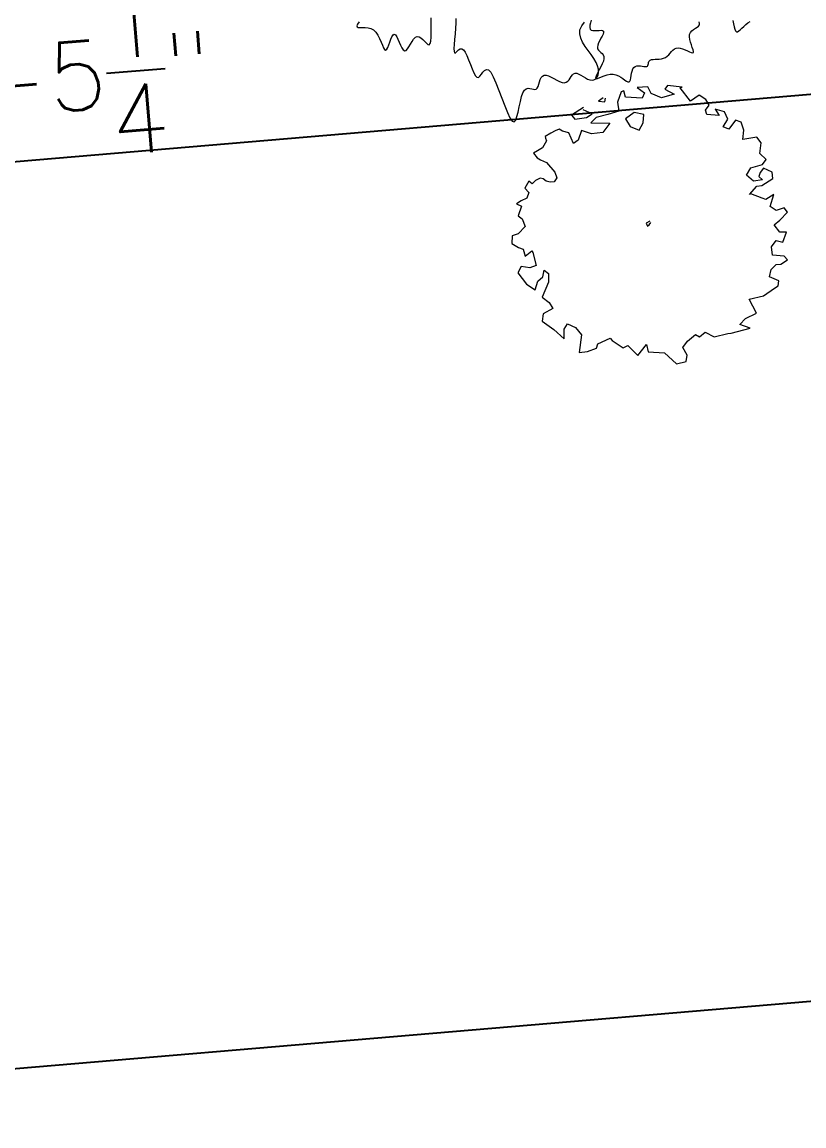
# Model space of a CAD drawing. Extents: x 2080 to 102399, y 2071 to 93424.
# Drawn here: x 80185.6 to 80458.7, y 76599.1 to 76984.8 of the extents above; entities that cross this region are included whole.
import ezdxf

# ---------------------------------------------------------------- set-up
doc = ezdxf.new("R2010")
doc.units = 0
doc.header["$LTSCALE"] = 20
doc.header["$MEASUREMENT"] = 0
doc.header["$PDMODE"] = 34
doc.header["$PDSIZE"] = 5
for name, color, linetype, lineweight in [('casuanut tree', 100, 'Continuous', 5), ('Mango tree', 96, 'Continuous', 5), ('sappotta', 114, 'Continuous', 5)]:
    doc.layers.add(name, color=color, linetype=linetype, lineweight=lineweight)
doc.layers.add('DIMLINE', color=254, linetype='Continuous')
doc.styles.add('STYLE1', font='romans.shx')
doc.dimstyles.get("Standard").update_dxf_attribs({"dimtxt": 24, "dimasz": 12, "dimexe": 0.18, "dimexo": 0.0625, "dimgap": 0, "dimtad": 1, "dimzin": 1, "dimdsep": 46, "dimlunit": 4, "dimtxsty": 'STYLE1', "dimblk": 'BLK', "dimcen": 0, "dimse1": 1, "dimse2": 1, "dimclrt": 3, "dimazin": 0, "dimtfac": 1, "dimtix": 1, "dimtmove": 2, "dimatfit": 3, "dimldrblk": 'BLK', "dimfxl": 1, "dimtolj": 1, "dimtzin": 0, "dimarcsym": 0})

# ---------------------------------------------------------------- blocks, each defined once
blk = doc.blocks.new('tr')
at = {"layer": 'casuanut tree'}
for points in [[(-0.0375, -0.8257), (-0.0417, -0.8331), (-0.0451, -0.84), (-0.0471, -0.8461), (-0.0471, -0.851), (-0.0446, -0.8546), (-0.0402, -0.857), (-0.0344, -0.8585), (-0.0281, -0.8596), (-0.0218, -0.8606), (-0.0162, -0.8616), (-0.012, -0.8632), (-0.0099, -0.8657), (-0.0104, -0.8692), (-0.0129, -0.8736), (-0.017, -0.8788), (-0.0219, -0.8844), (-0.0271, -0.8903), (-0.0319, -0.8963), (-0.0358, -0.902), (-0.0381, -0.9074), (-0.0383, -0.9122), (-0.037, -0.9165), (-0.0345, -0.9206), (-0.0316, -0.9247), (-0.0288, -0.9289), (-0.0267, -0.9335), (-0.0258, -0.9387), (-0.0268, -0.9446), (-0.03, -0.9513), (-0.035, -0.9587), (-0.041, -0.9662), (-0.0475, -0.9737), (-0.0537, -0.9807), (-0.059, -0.9869), (-0.0626, -0.9918), (-0.064, -0.9953), (-0.0626, -0.9969), (-0.0587, -0.9972), (-0.0529, -0.9965), (-0.0455, -0.9953), (-0.0372, -0.9941), (-0.0283, -0.9934), (-0.0195, -0.9936), (-0.0111, -0.9953), (-0.0035, -0.9987), (0.0032, -1.0034), (0.0091, -1.0089), (0.0143, -1.0146), (0.0188, -1.0199), (0.0228, -1.0243), (0.0264, -1.0271), (0.0295, -1.0279), (0.0323, -1.0263), (0.0349, -1.0226), (0.0375, -1.0174), (0.04, -1.0113), (0.0428, -1.0049), (0.0458, -0.9988), (0.0492, -0.9935), (0.0531, -0.9896), (0.0576, -0.9876), (0.0626, -0.9872), (0.0678, -0.9879), (0.073, -0.9895), (0.078, -0.9914), (0.0827, -0.9933), (0.0869, -0.9947), (0.0903, -0.9953), (0.0928, -0.9947), (0.0946, -0.9931), (0.096, -0.9909), (0.0972, -0.9882), (0.0984, -0.9855), (0.0999, -0.9829), (0.102, -0.9808), (0.1049, -0.9795), (0.1088, -0.9791), (0.1135, -0.9795), (0.119, -0.9804), (0.1249, -0.9815), (0.1312, -0.9824), (0.1375, -0.983), (0.1439, -0.9829), (0.15, -0.9817), (0.1557, -0.9795), (0.1611, -0.9764), (0.1663, -0.9728), (0.1714, -0.9692), (0.1764, -0.966), (0.1816, -0.9635), (0.187, -0.9623), (0.1927, -0.9626), (0.1988, -0.9648), (0.2051, -0.9683), (0.2113, -0.9728), (0.2172, -0.9774), (0.2226, -0.9816), (0.2273, -0.9849), (0.2309, -0.9867), (0.2333, -0.9863), (0.2343, -0.9833), (0.2342, -0.9781), (0.2335, -0.9713), (0.2326, -0.9634), (0.2318, -0.955), (0.2315, -0.9466), (0.2323, -0.9388), (0.2344, -0.9322), (0.2382, -0.927), (0.2432, -0.9232), (0.249, -0.9204), (0.255, -0.9181), (0.2606, -0.916), (0.2654, -0.9138), (0.2689, -0.911), (0.2704, -0.9074), (0.2697, -0.9026)], [(0.3674, -0.9203), (0.3669, -0.9303), (0.3668, -0.9393), (0.3672, -0.947), (0.3684, -0.9524), (0.3706, -0.9554), (0.3738, -0.956), (0.3779, -0.9548), (0.3827, -0.9523), (0.3884, -0.9489), (0.3947, -0.945), (0.4016, -0.9412), (0.4089, -0.9378), (0.4167, -0.9353)], [(-0.7032, -0.6773), (-0.7092, -0.6831), (-0.7125, -0.6876), (-0.7125, -0.6907), (-0.7096, -0.6927), (-0.7044, -0.6942), (-0.6976, -0.6955), (-0.6899, -0.6973), (-0.6818, -0.7), (-0.6741, -0.7041), (-0.6675, -0.7102), (-0.6624, -0.7184), (-0.6586, -0.7283), (-0.6559, -0.739), (-0.6538, -0.7496), (-0.6522, -0.7594), (-0.6505, -0.7675), (-0.6486, -0.7732), (-0.6461, -0.7755), (-0.6427, -0.7741), (-0.6386, -0.7695), (-0.634, -0.763), (-0.6291, -0.7554), (-0.6241, -0.7479), (-0.6193, -0.7415), (-0.615, -0.7372), (-0.6112, -0.7361), (-0.6082, -0.7389), (-0.6058, -0.7449), (-0.6038, -0.753), (-0.602, -0.7623), (-0.6002, -0.7717), (-0.598, -0.7801), (-0.5954, -0.7867), (-0.592, -0.7902), (-0.5878, -0.79), (-0.5828, -0.7868), (-0.5772, -0.7815), (-0.5712, -0.7751), (-0.565, -0.7685), (-0.5588, -0.7628), (-0.5527, -0.7588), (-0.547, -0.7575), (-0.5418, -0.7596), (-0.537, -0.7643), (-0.5326, -0.7705), (-0.5286, -0.7772), (-0.5248, -0.7833), (-0.5212, -0.7876), (-0.5177, -0.7891), (-0.5144, -0.7868), (-0.511, -0.7799), (-0.5076, -0.7692), (-0.5043, -0.756), (-0.501, -0.7414), (-0.4977, -0.7268), (-0.4946, -0.7133)], [(-0.4246, -0.7321), (-0.4277, -0.7448), (-0.432, -0.7595), (-0.4368, -0.7751), (-0.4417, -0.7906), (-0.4461, -0.8048), (-0.4495, -0.8167), (-0.4513, -0.8251), (-0.4512, -0.8294), (-0.4493, -0.8302), (-0.4461, -0.8287), (-0.4419, -0.8261), (-0.4371, -0.8234), (-0.4321, -0.8218), (-0.4274, -0.8224), (-0.4232, -0.8262), (-0.4198, -0.8342), (-0.4171, -0.8454), (-0.415, -0.8586), (-0.413, -0.8727), (-0.4111, -0.8865), (-0.4089, -0.8988), (-0.4063, -0.9084), (-0.4029, -0.9141), (-0.3986, -0.9152), (-0.3937, -0.9128), (-0.3882, -0.9083), (-0.3823, -0.9033), (-0.3764, -0.8993), (-0.3706, -0.8978), (-0.3651, -0.9004), (-0.3601, -0.9085), (-0.3558, -0.9231), (-0.352, -0.9429), (-0.3487, -0.966), (-0.3455, -0.9903), (-0.3423, -1.0141), (-0.3389, -1.0354), (-0.3351, -1.0523), (-0.3308, -1.0629), (-0.3258, -1.0658), (-0.3202, -1.062), (-0.3142, -1.0532), (-0.3077, -1.0409), (-0.3011, -1.0267), (-0.2944, -1.0122), (-0.2878, -0.9989), (-0.2813, -0.9885), (-0.2751, -0.9821), (-0.2693, -0.9793), (-0.2637, -0.9791), (-0.2585, -0.9808), (-0.2536, -0.9833), (-0.249, -0.9858), (-0.2447, -0.9875), (-0.2407, -0.9874), (-0.2371, -0.9849), (-0.2336, -0.9805), (-0.2302, -0.9748), (-0.2267, -0.9686), (-0.223, -0.9626), (-0.2189, -0.9574), (-0.2144, -0.9538), (-0.2092, -0.9524), (-0.2034, -0.9538), (-0.197, -0.9574), (-0.1902, -0.9626), (-0.1832, -0.9686), (-0.1761, -0.9748), (-0.1692, -0.9805), (-0.1625, -0.9849), (-0.1563, -0.9874), (-0.1507, -0.9874), (-0.1456, -0.9855), (-0.1409, -0.9822), (-0.1365, -0.9781), (-0.1322, -0.9739), (-0.128, -0.9703), (-0.1237, -0.9678), (-0.1191, -0.9671), (-0.1143, -0.9686), (-0.1093, -0.972), (-0.104, -0.9767), (-0.0985, -0.982), (-0.0928, -0.9875), (-0.087, -0.9925), (-0.0811, -0.9964), (-0.0752, -0.9986), (-0.0694, -0.9988), (-0.0638, -0.9969), (-0.0587, -0.9931), (-0.0545, -0.9875), (-0.0515, -0.9803), (-0.0497, -0.9716), (-0.0497, -0.9615), (-0.0516, -0.9502), (-0.0555, -0.9379), (-0.0608, -0.9248), (-0.0667, -0.9113), (-0.0724, -0.8975), (-0.077, -0.8839), (-0.0798, -0.8706), (-0.0798, -0.8581), (-0.0764, -0.8465), (-0.0689, -0.8362), (-0.0583, -0.827)]]:
    blk.add_lwpolyline(points, dxfattribs=at)
blk = doc.blocks.new('NEEM')
at = {"layer": 'sappotta', "linetype": 'Continuous'}
for p, q in [((-0.2131, 1.0923), (-0.2421, 1.0068)), ((-0.1911, 1.0989), (-0.2131, 1.0923)), ((-0.177, 1.0484), (-0.1911, 1.0989)), ((0.0031, 1.1323), (-0.083, 1.1274)), ((-0.083, 1.1274), (-0.0227, 1.0834)), ((-0.0227, 1.0834), (-0.0431, 1.0394)), ((0.0298, 1.0769), (0.0031, 1.1323)), ((0.1144, 1.0427), (0.0298, 1.0769)), ((0.1622, 1.1437), (0.1418, 1.1119)), ((0.1418, 1.1119), (0.2162, 1.072)), ((0.2828, 1.1298), (0.1622, 1.1437)), ((0.2671, 1.1233), (0.2828, 1.1298)), ((0.3509, 1.0158), (0.2671, 1.1233)), ((-0.3588, 1.0435), (-0.3956, 1.0158)), ((-0.3956, 1.0158), (-0.3455, 1.0109)), ((-0.3455, 1.0109), (-0.34, 1.0386)), ((-0.2421, 1.0068), (-0.2303, 0.9351)), ((-0.0431, 1.0394), (-0.177, 1.0484)), ((0.2162, 1.072), (0.1144, 1.0427)), ((0.4207, 1.063), (0.3509, 1.0158)), ((0.4731, 1.0296), (0.4207, 1.063)), ((0.5006, 0.9816), (0.4731, 1.0296)), ((-0.517, 0.9628), (-0.6142, 0.9009)), ((-0.6142, 0.9009), (-0.5891, 0.87)), ((-0.5209, 0.9449), (-0.5209, 0.9449)), ((-0.4489, 0.9131), (-0.5209, 0.9449)), ((-0.4935, 0.8838), (-0.4489, 0.9131)), ((-0.3196, 0.9058), (-0.4152, 0.8838)), ((-0.2303, 0.9351), (-0.3196, 0.9058)), ((-0.1081, 0.9221), (-0.177, 0.8716)), ((-0.0274, 0.9083), (-0.1081, 0.9221)), ((-0.0345, 0.839), (-0.0274, 0.9083)), ((0.4716, 0.9417), (0.5006, 0.9816)), ((0.4825, 0.9083), (0.4716, 0.9417)), ((0.5813, 0.9001), (0.4825, 0.9083)), ((0.5515, 0.9498), (0.5813, 0.9001)), ((0.6267, 0.9278), (0.5515, 0.9498)), ((0.6541, 0.87), (0.6267, 0.9278)), ((-0.5891, 0.87), (-0.4935, 0.8838)), ((-0.4152, 0.8838), (-0.459, 0.839)), ((-0.459, 0.839), (-0.3032, 0.8374)), ((-0.3032, 0.8374), (-0.3611, 0.7616)), ((-0.177, 0.8716), (-0.1394, 0.8089)), ((-0.1394, 0.8089), (-0.0674, 0.7796)), ((-0.0674, 0.7796), (-0.0345, 0.839)), ((0.6157, 0.8064), (0.6541, 0.87)), ((0.6604, 0.7877), (0.6157, 0.8064)), ((0.7152, 0.8602), (0.6604, 0.7877)), ((0.7622, 0.8439), (0.7152, 0.8602)), ((0.7826, 0.7787), (0.7622, 0.8439)), ((-0.7826, 0.7567), (-0.8304, 0.7291)), ((-0.8304, 0.7291), (-0.8264, 0.7144)), ((-0.7489, 0.7739), (-0.7826, 0.7567)), ((-0.7168, 0.7893), (-0.7489, 0.7739)), ((-0.6886, 0.7722), (-0.7168, 0.7893)), ((-0.6384, 0.7576), (-0.6886, 0.7722)), ((-0.5985, 0.672), (-0.6384, 0.7576)), ((-0.5335, 0.7763), (-0.5617, 0.6989)), ((-0.452, 0.7502), (-0.5335, 0.7763)), ((-0.3611, 0.7616), (-0.452, 0.7502)), ((0.7755, 0.7038), (0.7826, 0.7787)), ((0.8883, 0.7225), (0.7755, 0.7038)), ((0.9236, 0.6785), (0.8883, 0.7225)), ((-0.8499, 0.6378), (-0.8922, 0.6126)), ((-0.8178, 0.6924), (-0.8499, 0.6378)), ((-0.8264, 0.7144), (-0.8178, 0.6924)), ((-0.5617, 0.6989), (-0.5985, 0.672)), ((0.9126, 0.5906), (0.9236, 0.6785)), ((-0.8922, 0.6126), (-0.9228, 0.5938)), ((-0.9228, 0.5938), (-0.8946, 0.5547)), ((-0.8946, 0.5547), (-0.868, 0.5401)), ((-0.868, 0.5401), (-0.8178, 0.5173)), ((0.9643, 0.5409), (0.9126, 0.5906)), ((0.9338, 0.5002), (0.9643, 0.5409)), ((-0.8178, 0.5173), (-0.752, 0.4399)), ((0.8037, 0.4146), (0.8398, 0.4749)), ((0.8398, 0.4749), (0.9338, 0.5002)), ((0.9424, 0.4708), (0.9165, 0.4374)), ((1.0137, 0.4391), (0.9424, 0.4708)), ((-0.9604, 0.3657), (-0.9941, 0.3095)), ((-0.9345, 0.3454), (-0.9604, 0.3657)), ((-0.9079, 0.3723), (-0.9345, 0.3454)), ((-0.8695, 0.3894), (-0.9079, 0.3723)), ((-0.846, 0.3861), (-0.8695, 0.3894)), ((-0.821, 0.3674), (-0.846, 0.3861)), ((-0.7881, 0.3592), (-0.821, 0.3674)), ((-0.7567, 0.3609), (-0.7881, 0.3592)), ((-0.7348, 0.3943), (-0.7567, 0.3609)), ((-0.752, 0.4399), (-0.7348, 0.3943)), ((0.8601, 0.3666), (0.8037, 0.4146)), ((0.933, 0.378), (0.8601, 0.3666)), ((0.9165, 0.4374), (0.904, 0.404)), ((0.904, 0.404), (0.933, 0.378)), ((0.9298, 0.3315), (1.0176, 0.3886)), ((1.0176, 0.3886), (1.0137, 0.4391)), ((-0.9941, 0.3095), (-0.9612, 0.2745)), ((-0.9612, 0.2745), (-0.9776, 0.2289)), ((0.8288, 0.259), (0.8875, 0.3258)), ((0.8875, 0.3258), (0.9298, 0.3315)), ((-1.0231, 0.2077), (-1.0622, 0.1825)), ((-1.0622, 0.1825), (-1.0199, 0.1621)), ((-0.9776, 0.2289), (-1.0231, 0.2077)), ((0.8382, 0.2623), (0.8288, 0.259)), ((0.9306, 0.2281), (0.8382, 0.2623)), ((0.962, 0.2175), (0.9306, 0.2281)), ((1.0254, 0.259), (0.962, 0.2175)), ((0.9964, 0.1597), (1.0254, 0.259)), ((-1.0199, 0.1621), (-1.0489, 0.0839)), ((1.0458, 0.1287), (0.9964, 0.1597)), ((1.1092, 0.1491), (1.0458, 0.1287)), ((1.074, 0.0489), (1.1374, 0.114)), ((1.1374, 0.114), (1.1092, 0.1491)), ((-1.0489, 0.0839), (-1.0168, 0.0595)), ((-1.0168, 0.0595), (-0.991, -0.0024)), ((0.0196, 0.0407), (-0.0094, 0.0244)), ((-0.0094, 0.0244), (0, 0)), ((0, 0), (0.0141, 0.0114)), ((0.0141, 0.0114), (0.0274, 0.031)), ((1.0286, 0.0106), (1.074, 0.0489)), ((1.074, -0.0472), (1.0286, 0.0106)), ((-1.0975, -0.0774), (-1.0983, -0.1401)), ((-1.0481, -0.0619), (-1.0975, -0.0774)), ((-0.991, -0.0024), (-1.0481, -0.0619)), ((1.1288, -0.0472), (1.074, -0.0472)), ((1.0998, -0.1287), (1.1288, -0.0472)), ((-1.0983, -0.1401), (-1.0442, -0.1727)), ((-1.0442, -0.1727), (-1.0066, -0.1849)), ((1.0074, -0.1662), (1.0458, -0.114)), ((1.016, -0.2338), (1.0074, -0.1662)), ((1.0458, -0.114), (1.0998, -0.1287)), ((-1.0066, -0.1849), (-0.9917, -0.2436)), ((-0.9917, -0.2436), (-0.9369, -0.1979)), ((-0.9369, -0.1979), (-0.9298, -0.2134)), ((-0.9298, -0.2134), (-0.9024, -0.3177)), ((1.11, -0.2427), (1.016, -0.2338)), ((1.1367, -0.2729), (1.11, -0.2427)), ((-1.0246, -0.325), (-1.0521, -0.378)), ((-0.9526, -0.3364), (-1.0246, -0.325)), ((-0.9024, -0.3177), (-0.9526, -0.3364)), ((-0.8484, -0.4114), (-0.8374, -0.3552)), ((-0.8374, -0.3552), (-0.8029, -0.3828)), ((0.9917, -0.4105), (1.0043, -0.3495)), ((1.0043, -0.3495), (1.045, -0.3112)), ((1.045, -0.3112), (1.0834, -0.3063)), ((1.0834, -0.3063), (1.1367, -0.2729)), ((-1.0521, -0.378), (-0.9816, -0.4708)), ((-0.9103, -0.5156), (-0.8883, -0.4456)), ((-0.8883, -0.4456), (-0.8484, -0.4114)), ((-0.8029, -0.3828), (-0.8029, -0.4521)), ((1.0662, -0.4431), (0.9917, -0.4105)), ((1.0615, -0.4839), (1.0662, -0.4431)), ((-0.9816, -0.4708), (-0.9103, -0.5156)), ((-0.8029, -0.4521), (-0.8531, -0.5759)), ((0.9432, -0.5653), (1.0317, -0.5026)), ((1.0317, -0.5026), (1.0615, -0.4839)), ((-0.8531, -0.5759), (-0.7967, -0.6191)), ((-0.7967, -0.6191), (-0.7661, -0.668)), ((0.8264, -0.5914), (0.9432, -0.5653)), ((0.8868, -0.7038), (0.8264, -0.5914)), ((-0.8445, -0.7103), (-0.8523, -0.7698)), ((-0.7661, -0.668), (-0.8445, -0.7103)), ((0.7975, -0.747), (0.8868, -0.7038)), ((-0.8523, -0.7698), (-0.7575, -0.8382)), ((-0.676, -0.8358), (-0.6486, -0.791)), ((-0.6486, -0.791), (-0.582, -0.8203)), ((0.7512, -0.7967), (0.7975, -0.747)), ((0.8343, -0.8276), (0.7512, -0.7967)), ((-0.7575, -0.8382), (-0.6753, -0.9123)), ((-0.6753, -0.9123), (-0.676, -0.8358)), ((-0.582, -0.8203), (-0.5343, -0.8806)), ((-0.5343, -0.8806), (-0.5538, -1.0247)), ((0.3267, -0.9319), (0.3909, -0.8789)), ((0.3909, -0.8789), (0.423, -0.8968)), ((0.423, -0.8968), (0.47, -0.8602)), ((0.47, -0.8602), (0.5429, -0.896)), ((0.5429, -0.896), (0.6518, -0.8708)), ((0.6518, -0.8708), (0.68, -0.8667)), ((0.68, -0.8667), (0.8343, -0.8276)), ((-0.4128, -0.9881), (-0.4011, -0.9547)), ((-0.4011, -0.9547), (-0.3016, -0.9074)), ((-0.3016, -0.9074), (-0.2859, -0.9262)), ((-0.2859, -0.9262), (-0.1966, -0.9856)), ((-0.1966, -0.9856), (-0.1575, -0.9685)), ((-0.1575, -0.9685), (-0.0783, -1.0492)), ((-0.0783, -1.0492), (-0.0063, -0.9604)), ((-0.0063, -0.9604), (0.0063, -1.0174)), ((0.2867, -0.9824), (0.3267, -0.9319)), ((0.3235, -1.0459), (0.2867, -0.9824)), ((-0.5538, -1.0247), (-0.4857, -1.015)), ((-0.4857, -1.015), (-0.4128, -0.9881)), ((0.0063, -1.0174), (0.1394, -1.0255)), ((0.1394, -1.0255), (0.2358, -1.1152)), ((0.3141, -1.0964), (0.3235, -1.0459)), ((0.2358, -1.1152), (0.3141, -1.0964))]:
    blk.add_line(p, q, dxfattribs=at)
blk = doc.blocks.new('BLK')
for q in [(0, 2), (-2, 0), (0, -2), (2, 0)]:
    blk.add_line((0, 0), q)
blk.add_circle((0, 0), 1)
blk = doc.blocks.new('*D299')
at = {"layer": 'Defpoints', "color": 0, "linetype": 'Continuous', "ltscale": 0.5, "transparency": 16777216}
for p in [(82306.59, 76798.84), (82324.28, 76589.91), (79270.2, 76331.39)]:
    blk.add_point(p, dxfattribs=at)
at = {"layer": 'DIMLINE', "color": 0, "linetype": 'Continuous', "lineweight": -2, "ltscale": 0.5, "transparency": 16777216}
blk.add_line((79264.47, 76541.33), (82294.64, 76797.83), dxfattribs=at)
at = {"layer": 'DIMLINE', "color": 0, "linetype": 'Continuous', "lineweight": -2, "ltscale": 0.5, "transparency": 16777216, "xscale": 12, "yscale": 12, "zscale": 12}
for p, rotation in [((82306.59, 76798.84), 4.838476962063069), ((79252.52, 76540.32), 184.8384769620631)]:
    blk.add_blockref('BLK', p, dxfattribs=dict(at, rotation=rotation))
at = {"layer": 'DIMLINE', "color": 3, "linetype": 'Continuous', "ltscale": 0.5, "transparency": 16777216, "insert": (80778.35, 76683.81), "char_height": 24, "attachment_point": 5, "rotation": 4.8385, "style": 'STYLE1'}
blk.add_mtext('\\A1;255\'-5"', dxfattribs=at)
blk = doc.blocks.new('*D319')
at = {"layer": 'Defpoints', "color": 0, "linetype": 'Continuous', "ltscale": 0.5, "transparency": 16777216}
for p in [(81225.27, 77094.71), (81231.19, 77024.77), (79115.64, 76916.14)]:
    blk.add_point(p, dxfattribs=at)
at = {"layer": 'DIMLINE', "color": 0, "linetype": 'Continuous', "lineweight": -2, "ltscale": 0.5, "transparency": 16777216}
blk.add_line((79133.51, 76847.21), (81219.23, 77023.76), dxfattribs=at)
at = {"layer": 'DIMLINE', "color": 0, "linetype": 'Continuous', "lineweight": -2, "ltscale": 0.5, "transparency": 16777216, "xscale": 12, "yscale": 12, "zscale": 12}
for p, rotation in [((81231.19, 77024.77), 4.838476962066823), ((79121.56, 76846.2), 184.8384769620668)]:
    blk.add_blockref('BLK', p, dxfattribs=dict(at, rotation=rotation))
at = {"layer": 'DIMLINE', "color": 3, "linetype": 'Continuous', "ltscale": 0.5, "transparency": 16777216, "insert": (80174.01, 76963.39), "char_height": 24, "attachment_point": 5, "rotation": 4.8385, "style": 'STYLE1'}
blk.add_mtext('\\A1;176\'-5{\\H1.000000x;\\S1/4;}"', dxfattribs=at)

msp = doc.modelspace()

# ---------------------------------------------------------------- block references
at = {"layer": 'casuanut tree', "linetype": 'Continuous', "xscale": 118.8994201579647, "yscale": 118.8994201579647, "zscale": 118.8994201579647, "rotation": 13.01607038380171}
msp.add_blockref('tr', (80366.658, 77082.143), dxfattribs=at)
at = {"layer": 'Mango tree', "linetype": 'Continuous', "xscale": 43.06352259084815, "yscale": 43.06352259084815, "zscale": 43.06352259084815}
msp.add_blockref('NEEM', (80404.013, 76913.407), dxfattribs=at)

# ---------------------------------------------------------------- dimensions: what is measured, and where the dimension line sits
at = {"layer": 'DIMLINE', "linetype": 'Continuous', "ltscale": 0.5}
for p1, p2, distance, override, picture, middle in [((79115.636, 76916.137), (81225.269, 77094.714), -70.19, {"dimfxl": 0.18, "dimarcsym": 1}, '*D319', (80174.011, 76963.386)), ((79270.203, 76331.388), (82324.281, 76589.911), 209.676, {"dimfxl": 0.18}, '*D299', (80778.351, 76683.814))]:
    dim = msp.add_aligned_dim(p1=p1, p2=p2, distance=distance, dimstyle='Standard', override=override, dxfattribs=at)
    dim.commit()
    dim.dimension.update_dxf_attribs({"geometry": picture, "text_midpoint": middle})

doc.saveas('drawing.dxf')
